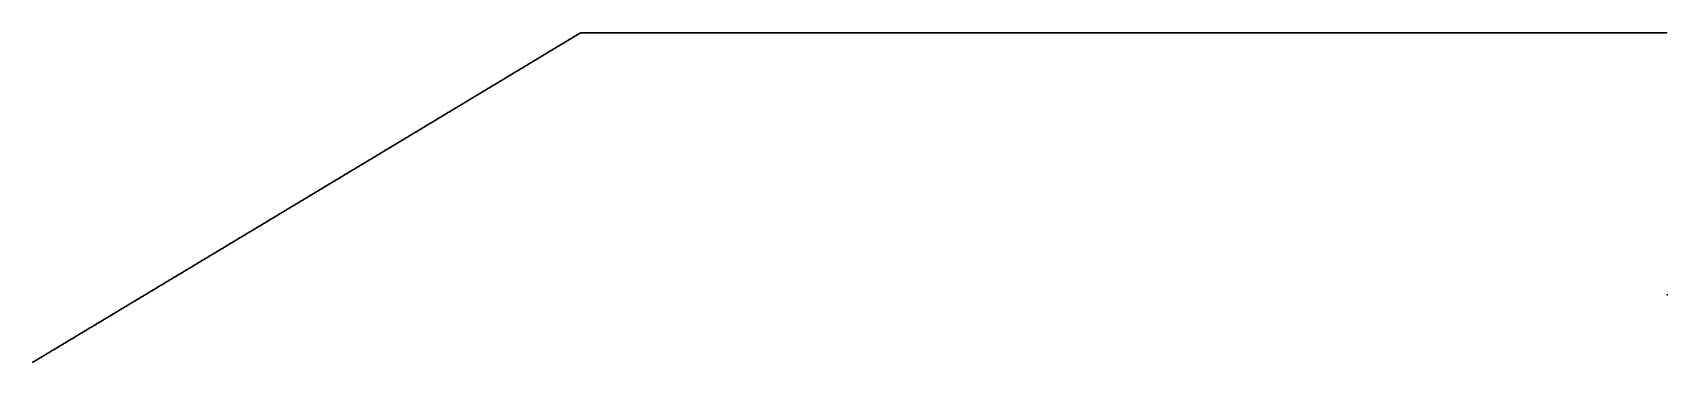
# Model space of a CAD drawing. Header units: metres. Extents: x 0 to 360, y -7 to 11.
# Drawn here: x 337.5 to 359.99, y 6.29 to 10.83 of the extents above; entities that cross this region are included whole.
import ezdxf

# ---------------------------------------------------------------- set-up
doc = ezdxf.new("R2010")
doc.units = ezdxf.units.M

msp = doc.modelspace()

# ---------------------------------------------------------------- linework, layer by layer
for p in [(344.993, 10.799), (345.003, 10.805), (345.013, 10.811), (345.023, 10.817), (345.033, 10.823), (345.043, 10.827), (345.053, 10.829), (345.063, 10.829), (345.073, 10.829), (345.083, 10.829), (345.093, 10.829), (345.103, 10.829), (345.113, 10.829), (345.123, 10.829), (345.133, 10.829), (345.143, 10.829), (345.153, 10.829), (345.163, 10.829), (345.173, 10.829), (345.183, 10.829), (345.193, 10.829), (345.203, 10.829), (345.213, 10.829), (345.223, 10.829), (345.233, 10.829), (345.243, 10.829), (345.253, 10.829), (345.263, 10.829), (345.273, 10.829), (345.283, 10.829), (345.293, 10.829), (345.303, 10.829), (345.313, 10.829), (345.323, 10.829), (345.333, 10.829), (345.342, 10.829), (345.352, 10.829), (345.362, 10.829), (345.372, 10.829), (345.382, 10.829), (345.392, 10.829), (345.402, 10.829), (345.412, 10.829), (345.422, 10.829), (345.432, 10.829), (345.442, 10.829), (345.452, 10.829), (345.462, 10.829), (345.472, 10.829), (345.482, 10.829), (345.492, 10.829), (345.502, 10.829), (345.512, 10.829), (345.522, 10.829), (345.532, 10.829), (345.542, 10.829), (345.552, 10.829), (345.562, 10.829), (345.572, 10.829), (345.582, 10.829), (345.592, 10.829), (345.602, 10.829), (345.612, 10.829), (345.622, 10.829), (345.632, 10.829), (345.642, 10.829), (345.652, 10.829), (345.662, 10.829), (345.672, 10.829), (345.682, 10.829), (345.692, 10.829), (345.702, 10.829), (345.712, 10.829), (345.722, 10.829), (345.732, 10.829), (345.742, 10.829), (345.752, 10.829), (345.762, 10.829), (345.772, 10.829), (345.782, 10.829), (345.791, 10.829), (345.801, 10.829), (345.811, 10.829), (345.821, 10.829), (345.831, 10.829), (345.841, 10.829), (345.851, 10.829), (345.861, 10.829), (345.871, 10.829), (345.881, 10.829), (345.891, 10.829), (345.901, 10.829), (345.911, 10.829), (345.921, 10.829), (345.931, 10.829), (345.941, 10.829), (345.951, 10.829), (345.961, 10.829), (345.971, 10.829), (345.981, 10.829), (345.991, 10.829), (346.001, 10.829), (346.011, 10.829), (346.021, 10.829), (346.031, 10.829), (346.041, 10.829), (346.051, 10.829), (346.061, 10.829), (346.071, 10.829), (346.081, 10.829), (346.091, 10.829), (346.101, 10.829), (346.111, 10.829), (346.121, 10.829), (346.131, 10.829), (346.141, 10.829), (346.151, 10.829), (346.161, 10.829), (346.171, 10.829), (346.181, 10.829), (346.191, 10.829), (346.201, 10.829), (346.211, 10.829), (346.221, 10.829), (346.231, 10.829), (346.24, 10.829), (346.25, 10.829), (346.26, 10.829), (346.27, 10.829), (346.28, 10.829), (346.29, 10.829), (346.3, 10.829), (346.31, 10.829), (346.32, 10.829), (346.33, 10.829), (346.34, 10.829), (346.35, 10.829), (346.36, 10.829), (346.37, 10.829), (346.38, 10.829), (346.39, 10.829), (346.4, 10.829), (346.41, 10.829), (346.42, 10.829), (346.43, 10.829), (346.44, 10.829), (346.45, 10.829), (346.46, 10.829), (346.47, 10.829), (346.48, 10.829), (346.49, 10.829), (346.5, 10.829), (346.51, 10.829), (346.52, 10.829), (346.53, 10.829), (346.54, 10.829), (346.55, 10.829), (346.56, 10.829), (346.57, 10.829), (346.58, 10.829), (346.59, 10.829), (346.6, 10.829), (346.61, 10.829), (346.62, 10.829), (346.63, 10.829), (346.64, 10.829), (346.65, 10.829), (346.66, 10.829), (346.67, 10.829), (346.68, 10.829), (346.689, 10.829), (346.699, 10.829), (346.709, 10.829), (346.719, 10.829), (346.729, 10.829), (346.739, 10.829), (346.749, 10.829), (346.759, 10.829), (346.769, 10.829), (346.779, 10.829), (346.789, 10.829), (346.799, 10.829), (346.809, 10.829), (346.819, 10.829), (346.829, 10.829), (346.839, 10.829), (346.849, 10.829), (346.859, 10.829), (346.869, 10.829), (346.879, 10.829), (346.889, 10.829), (346.899, 10.829), (346.909, 10.829), (346.919, 10.829), (346.929, 10.829), (346.939, 10.829), (346.949, 10.829), (346.959, 10.829), (346.969, 10.829), (346.979, 10.829), (346.989, 10.829), (346.999, 10.829), (347.009, 10.829), (347.019, 10.829), (347.029, 10.829), (347.039, 10.829), (347.049, 10.829), (347.059, 10.829), (347.069, 10.829), (347.079, 10.829), (347.089, 10.829), (347.099, 10.829), (347.109, 10.829), (347.119, 10.829), (347.129, 10.829), (347.139, 10.829), (347.148, 10.829), (347.158, 10.829), (347.168, 10.829), (347.178, 10.829), (347.188, 10.829), (347.198, 10.829), (347.208, 10.829), (347.218, 10.829), (347.228, 10.829), (347.238, 10.829), (347.248, 10.829), (347.258, 10.829), (347.268, 10.829), (347.278, 10.829), (347.288, 10.829), (347.298, 10.829), (347.308, 10.829), (347.318, 10.829), (347.328, 10.829), (347.338, 10.829), (347.348, 10.829), (347.358, 10.829), (347.368, 10.829), (347.378, 10.829), (347.388, 10.829), (347.398, 10.829), (347.408, 10.829), (347.418, 10.829), (347.428, 10.829), (347.438, 10.829), (347.448, 10.829), (347.458, 10.829), (347.468, 10.829), (347.478, 10.829), (347.488, 10.829), (347.498, 10.829), (347.508, 10.829), (347.518, 10.829), (347.528, 10.829), (347.538, 10.829), (347.548, 10.829), (347.558, 10.829), (347.568, 10.829), (347.578, 10.829), (347.588, 10.829), (347.597, 10.829), (347.607, 10.829), (347.617, 10.829), (347.627, 10.829), (347.637, 10.829), (347.647, 10.829), (347.657, 10.829), (347.667, 10.829), (347.677, 10.829), (347.687, 10.829), (347.697, 10.829), (347.707, 10.829), (347.717, 10.829), (347.727, 10.829), (347.737, 10.829), (347.747, 10.829), (347.757, 10.829), (347.767, 10.829), (347.777, 10.829), (347.787, 10.829), (347.797, 10.829), (347.807, 10.829), (347.817, 10.829), (347.827, 10.829), (347.837, 10.829), (347.847, 10.829), (347.857, 10.829), (347.867, 10.829), (347.877, 10.829), (347.887, 10.829), (347.897, 10.829), (347.907, 10.829), (347.917, 10.829), (347.927, 10.829), (347.937, 10.829), (347.947, 10.829), (347.957, 10.829), (347.967, 10.829), (347.977, 10.829), (347.987, 10.829), (347.997, 10.829), (348.007, 10.829), (348.017, 10.829), (348.027, 10.829), (348.037, 10.829), (348.046, 10.829), (348.056, 10.829), (348.066, 10.829), (348.076, 10.829), (348.086, 10.829), (348.096, 10.829), (348.106, 10.829), (348.116, 10.829), (348.126, 10.829), (348.136, 10.829), (348.146, 10.829), (348.156, 10.829), (348.166, 10.829), (348.176, 10.829), (348.186, 10.829), (348.196, 10.829), (348.206, 10.829), (348.216, 10.829), (348.226, 10.829), (348.236, 10.829), (348.246, 10.829), (348.256, 10.829), (348.266, 10.829), (348.276, 10.829), (348.286, 10.829), (348.296, 10.829), (348.306, 10.829), (348.316, 10.829), (348.326, 10.829), (348.336, 10.829), (348.346, 10.829), (348.356, 10.829), (348.366, 10.829), (348.376, 10.829), (348.386, 10.829), (348.396, 10.829), (348.406, 10.829), (348.416, 10.829), (348.426, 10.829), (348.436, 10.829), (348.446, 10.829), (348.456, 10.829), (348.466, 10.829), (348.476, 10.829), (348.486, 10.829), (348.495, 10.829), (348.505, 10.829), (348.515, 10.829), (348.525, 10.829), (348.535, 10.829), (348.545, 10.829), (348.555, 10.829), (348.565, 10.829), (348.575, 10.829), (348.585, 10.829), (348.595, 10.829), (348.605, 10.829), (348.615, 10.829), (348.625, 10.829), (348.635, 10.829), (348.645, 10.829), (348.655, 10.829), (348.665, 10.829), (348.675, 10.829), (348.685, 10.829), (348.695, 10.829), (348.705, 10.829), (348.715, 10.829), (348.725, 10.829), (348.735, 10.829), (348.745, 10.829), (348.755, 10.829), (348.765, 10.829), (348.775, 10.829), (348.785, 10.829), (348.795, 10.829), (348.805, 10.829), (348.815, 10.829), (348.825, 10.829), (348.835, 10.829), (348.845, 10.829), (348.855, 10.829), (348.865, 10.829), (348.875, 10.829), (348.885, 10.829), (348.895, 10.829), (348.905, 10.829), (348.915, 10.829), (348.925, 10.829), (348.935, 10.829), (348.944, 10.829), (348.954, 10.829), (348.964, 10.829), (348.974, 10.829), (348.984, 10.829), (348.994, 10.829), (349.004, 10.829), (349.014, 10.829), (349.024, 10.829), (349.034, 10.829), (349.044, 10.829), (349.054, 10.829), (349.064, 10.829), (349.074, 10.829), (349.084, 10.829), (349.094, 10.829), (349.104, 10.829), (349.114, 10.829), (349.124, 10.829), (349.134, 10.829), (349.144, 10.829), (349.154, 10.829), (349.164, 10.829), (349.174, 10.829), (349.184, 10.829), (349.194, 10.829), (349.204, 10.829), (349.214, 10.829), (349.224, 10.829), (349.234, 10.829), (349.244, 10.829), (349.254, 10.829), (349.264, 10.829), (349.274, 10.829), (349.284, 10.829), (349.294, 10.829), (349.304, 10.829), (349.314, 10.829), (349.324, 10.829), (349.334, 10.829), (349.344, 10.829), (349.354, 10.829), (349.364, 10.829), (349.374, 10.829), (349.384, 10.829), (349.394, 10.829), (349.403, 10.829), (349.413, 10.829), (349.423, 10.829), (349.433, 10.829), (349.443, 10.829), (349.453, 10.829), (349.463, 10.829), (349.473, 10.829), (349.483, 10.829), (349.493, 10.829), (349.503, 10.829), (349.513, 10.829), (349.523, 10.829), (349.533, 10.829), (349.543, 10.829), (349.553, 10.829), (349.563, 10.829), (349.573, 10.829), (349.583, 10.829), (349.593, 10.829), (349.603, 10.829), (349.613, 10.829), (349.623, 10.829), (349.633, 10.829), (349.643, 10.829), (349.653, 10.829), (349.663, 10.829), (349.673, 10.829), (349.683, 10.829), (349.693, 10.829), (349.703, 10.829), (349.713, 10.829), (349.723, 10.829), (349.733, 10.829), (349.743, 10.829), (349.753, 10.829), (349.763, 10.829), (349.773, 10.829), (349.783, 10.829), (349.793, 10.829), (349.803, 10.829), (349.813, 10.829), (349.823, 10.829), (349.833, 10.829), (349.843, 10.829), (349.852, 10.829), (349.862, 10.829), (349.872, 10.829), (349.882, 10.829), (349.892, 10.829), (349.902, 10.829), (349.912, 10.829), (349.922, 10.829), (349.932, 10.829), (349.942, 10.829), (349.952, 10.829), (349.962, 10.829), (349.972, 10.829), (349.982, 10.829), (349.992, 10.829), (350.002, 10.829), (350.012, 10.829), (350.022, 10.829), (350.032, 10.829), (350.042, 10.829), (350.052, 10.829), (350.062, 10.829), (350.072, 10.829), (350.082, 10.829), (350.092, 10.829), (350.102, 10.829), (350.112, 10.829), (350.122, 10.829), (350.132, 10.829), (350.142, 10.829), (350.152, 10.829), (350.162, 10.829), (350.172, 10.829), (350.182, 10.829), (350.192, 10.829), (350.202, 10.829), (350.212, 10.829), (350.222, 10.829), (350.232, 10.829), (350.242, 10.829), (350.252, 10.829), (350.262, 10.829), (350.272, 10.829), (350.282, 10.829), (350.292, 10.829), (350.301, 10.829), (350.311, 10.829), (350.321, 10.829), (350.331, 10.829), (350.341, 10.829), (350.351, 10.829), (350.361, 10.829), (350.371, 10.829), (350.381, 10.829), (350.391, 10.829), (350.401, 10.829), (350.411, 10.829), (350.421, 10.829), (350.431, 10.829), (350.441, 10.829), (350.451, 10.829), (350.461, 10.829), (350.471, 10.829), (350.481, 10.829), (350.491, 10.829), (350.501, 10.829), (350.511, 10.829), (350.521, 10.829), (350.531, 10.829), (350.541, 10.829), (350.551, 10.829), (350.561, 10.829), (350.571, 10.829), (350.581, 10.829), (350.591, 10.829), (350.601, 10.829), (350.611, 10.829), (350.621, 10.829), (350.631, 10.829), (350.641, 10.829), (350.651, 10.829), (350.661, 10.829), (350.671, 10.829), (350.681, 10.829), (350.691, 10.829), (350.701, 10.829), (350.711, 10.829), (350.721, 10.829), (350.731, 10.829), (350.741, 10.829), (350.75, 10.829), (350.76, 10.829), (350.77, 10.829), (350.78, 10.829), (350.79, 10.829), (350.8, 10.829), (350.81, 10.829), (350.82, 10.829), (350.83, 10.829), (350.84, 10.829), (350.85, 10.829), (350.86, 10.829), (350.87, 10.829), (350.88, 10.829), (350.89, 10.829), (350.9, 10.829), (350.91, 10.829), (350.92, 10.829), (350.93, 10.829), (350.94, 10.829), (350.95, 10.829), (350.96, 10.829), (350.97, 10.829), (350.98, 10.829), (350.99, 10.829), (351, 10.829), (351.01, 10.829), (351.02, 10.829), (351.03, 10.829), (351.04, 10.829), (351.05, 10.829), (351.06, 10.829), (351.07, 10.829), (351.08, 10.829), (351.09, 10.829), (351.1, 10.829), (351.11, 10.829), (351.12, 10.829), (351.13, 10.829), (351.14, 10.829), (351.15, 10.829), (351.16, 10.829), (351.17, 10.829), (351.18, 10.829), (351.19, 10.829), (351.2, 10.829), (351.209, 10.829), (351.219, 10.829), (351.229, 10.829), (351.239, 10.829), (351.249, 10.829), (351.259, 10.829), (351.269, 10.829), (351.279, 10.829), (351.289, 10.829), (351.299, 10.829), (351.309, 10.829), (351.319, 10.829), (351.329, 10.829), (351.339, 10.829), (351.349, 10.829), (351.359, 10.829), (351.369, 10.829), (351.379, 10.829), (351.389, 10.829), (351.399, 10.829), (351.409, 10.829), (351.419, 10.829), (351.429, 10.829), (351.439, 10.829), (351.449, 10.829), (351.459, 10.829), (351.469, 10.829), (351.479, 10.829), (351.489, 10.829), (351.499, 10.829), (351.509, 10.829), (351.519, 10.829), (351.529, 10.829), (351.539, 10.829), (351.549, 10.829), (351.559, 10.829), (351.569, 10.829), (351.579, 10.829), (351.589, 10.829), (351.599, 10.829), (351.609, 10.829), (351.619, 10.829), (351.629, 10.829), (351.639, 10.829), (351.649, 10.829), (351.658, 10.829), (351.668, 10.829), (351.678, 10.829), (351.688, 10.829), (351.698, 10.829), (351.708, 10.829), (351.718, 10.829), (351.728, 10.829), (351.738, 10.829), (351.748, 10.829), (351.758, 10.829), (351.768, 10.829), (351.778, 10.829), (351.788, 10.829), (351.798, 10.829), (351.808, 10.829), (351.818, 10.829), (351.828, 10.829), (351.838, 10.829), (351.848, 10.829), (351.858, 10.829), (351.868, 10.829), (351.878, 10.829), (351.888, 10.829), (351.898, 10.829), (351.908, 10.829), (351.918, 10.829), (351.928, 10.829), (351.938, 10.829), (351.948, 10.829), (351.958, 10.829), (351.968, 10.829), (351.978, 10.829), (351.988, 10.829), (351.998, 10.829), (352.008, 10.829), (352.018, 10.829), (352.028, 10.829), (352.038, 10.829), (352.048, 10.829), (352.058, 10.829), (352.068, 10.829), (352.078, 10.829), (352.088, 10.829), (352.098, 10.829), (352.107, 10.829), (352.117, 10.829), (352.127, 10.829), (352.137, 10.829), (352.147, 10.829), (352.157, 10.829), (352.167, 10.829), (352.177, 10.829), (352.187, 10.829), (352.197, 10.829), (352.207, 10.829), (352.217, 10.829), (352.227, 10.829), (352.237, 10.829), (352.247, 10.829), (352.257, 10.829), (352.267, 10.829), (352.277, 10.829), (352.287, 10.829), (352.297, 10.829), (352.307, 10.829), (352.317, 10.829), (352.327, 10.829), (352.337, 10.829), (352.347, 10.829), (352.357, 10.829), (352.367, 10.829), (352.377, 10.829), (352.387, 10.829), (352.397, 10.829), (352.407, 10.829), (352.417, 10.829), (352.427, 10.829), (352.437, 10.829), (352.447, 10.829), (352.457, 10.829), (352.467, 10.829), (352.477, 10.829), (352.487, 10.829), (352.497, 10.829), (352.507, 10.829), (352.517, 10.829), (352.527, 10.829), (352.537, 10.829), (352.547, 10.829), (352.556, 10.829), (352.566, 10.829), (352.576, 10.829), (352.586, 10.829), (352.596, 10.829), (352.606, 10.829), (352.616, 10.829), (352.626, 10.829), (352.636, 10.829), (352.646, 10.829), (352.656, 10.829), (352.666, 10.829), (352.676, 10.829), (352.686, 10.829), (352.696, 10.829), (352.706, 10.829), (352.716, 10.829), (352.726, 10.829), (352.736, 10.829), (352.746, 10.829), (352.756, 10.829), (352.766, 10.829), (352.776, 10.829), (352.786, 10.829), (352.796, 10.829), (352.806, 10.829), (352.816, 10.829), (352.826, 10.829), (352.836, 10.829), (352.846, 10.829), (352.856, 10.829), (352.866, 10.829), (352.876, 10.829), (352.886, 10.829), (352.896, 10.829), (352.906, 10.829), (352.916, 10.829), (352.926, 10.829), (352.936, 10.829), (352.946, 10.829), (352.956, 10.829), (352.966, 10.829), (352.976, 10.829), (352.986, 10.829), (352.996, 10.829), (353.005, 10.829), (353.015, 10.829), (353.025, 10.829), (353.035, 10.829), (353.045, 10.829), (353.055, 10.829), (353.065, 10.829), (353.075, 10.829), (353.085, 10.829), (353.095, 10.829), (353.105, 10.829), (353.115, 10.829), (353.125, 10.829), (353.135, 10.829), (353.145, 10.829), (353.155, 10.829), (353.165, 10.829), (353.175, 10.829), (353.185, 10.829), (353.195, 10.829), (353.205, 10.829), (353.215, 10.829), (353.225, 10.829), (353.235, 10.829), (353.245, 10.829), (353.255, 10.829), (353.265, 10.829), (353.275, 10.829), (353.285, 10.829), (353.295, 10.829), (353.305, 10.829), (353.315, 10.829), (353.325, 10.829), (353.335, 10.829), (353.345, 10.829), (353.355, 10.829), (353.365, 10.829), (353.375, 10.829), (353.385, 10.829), (353.395, 10.829), (353.405, 10.829), (353.415, 10.829), (353.425, 10.829), (353.435, 10.829), (353.445, 10.829), (353.455, 10.829), (353.464, 10.829), (353.474, 10.829), (353.484, 10.829), (353.494, 10.829), (353.504, 10.829), (353.514, 10.829), (353.524, 10.829), (353.534, 10.829), (353.544, 10.829), (353.554, 10.829), (353.564, 10.829), (353.574, 10.829), (353.584, 10.829), (353.594, 10.829), (353.604, 10.829), (353.614, 10.829), (353.624, 10.829), (353.634, 10.829), (353.644, 10.829), (353.654, 10.829), (353.664, 10.829), (353.674, 10.829), (353.684, 10.829), (353.694, 10.829), (353.704, 10.829), (353.714, 10.829), (353.724, 10.829), (353.734, 10.829), (353.744, 10.829), (353.754, 10.829), (353.764, 10.829), (353.774, 10.829), (353.784, 10.829), (353.794, 10.829), (353.804, 10.829), (353.814, 10.829), (353.824, 10.829), (353.834, 10.829), (353.844, 10.829), (353.854, 10.829), (353.864, 10.829), (353.874, 10.829), (353.884, 10.829), (353.894, 10.829), (353.904, 10.829), (353.913, 10.829), (353.923, 10.829), (353.933, 10.829), (353.943, 10.829), (353.953, 10.829), (353.963, 10.829), (353.973, 10.829), (353.983, 10.829), (353.993, 10.829), (354.003, 10.829), (354.013, 10.829), (354.023, 10.829), (354.033, 10.829), (354.043, 10.829), (354.053, 10.829), (354.063, 10.829), (354.073, 10.829), (354.083, 10.829), (354.093, 10.829), (354.103, 10.829), (354.113, 10.829), (354.123, 10.829), (354.133, 10.829), (354.143, 10.829), (354.153, 10.829), (354.163, 10.829), (354.173, 10.829), (354.183, 10.829), (354.193, 10.829), (354.203, 10.829), (354.213, 10.829), (354.223, 10.829), (354.233, 10.829), (354.243, 10.829), (354.253, 10.829), (354.263, 10.829), (354.273, 10.829), (354.283, 10.829), (354.293, 10.829), (354.303, 10.829), (354.313, 10.829), (354.323, 10.829), (354.333, 10.829), (354.343, 10.829), (354.353, 10.829), (354.362, 10.829), (354.372, 10.829), (354.382, 10.829), (354.392, 10.829), (354.402, 10.829), (354.412, 10.829), (354.422, 10.829), (354.432, 10.829), (354.442, 10.829), (354.452, 10.829), (354.462, 10.829), (354.472, 10.829), (354.482, 10.829), (354.492, 10.829), (354.502, 10.829), (354.512, 10.829), (354.522, 10.829), (354.532, 10.829), (354.542, 10.829), (354.552, 10.829), (354.562, 10.829), (354.572, 10.829), (354.582, 10.829), (354.592, 10.829), (354.602, 10.829), (354.612, 10.829), (354.622, 10.829), (354.632, 10.829), (354.642, 10.829), (354.652, 10.829), (354.662, 10.829), (354.672, 10.829), (354.682, 10.829), (354.692, 10.829), (354.702, 10.829), (354.712, 10.829), (354.722, 10.829), (354.732, 10.829), (354.742, 10.829), (354.752, 10.829), (354.762, 10.829), (354.772, 10.829), (354.782, 10.829), (354.792, 10.829), (354.802, 10.829), (354.811, 10.829), (354.821, 10.829), (354.831, 10.829), (354.841, 10.829), (354.851, 10.829), (354.861, 10.829), (354.871, 10.829), (354.881, 10.829), (354.891, 10.829), (354.901, 10.829), (354.911, 10.829), (354.921, 10.829), (354.931, 10.829), (354.941, 10.829), (354.951, 10.829), (354.961, 10.829), (354.971, 10.829), (354.981, 10.829), (354.991, 10.829), (355.001, 10.829), (355.011, 10.829), (355.021, 10.829), (355.031, 10.829), (355.041, 10.829), (355.051, 10.829), (355.061, 10.829), (355.071, 10.829), (355.081, 10.829), (355.091, 10.829), (355.101, 10.829), (355.111, 10.829), (355.121, 10.829), (355.131, 10.829), (355.141, 10.829), (355.151, 10.829), (355.161, 10.829), (355.171, 10.829), (355.181, 10.829), (355.191, 10.829), (355.201, 10.829), (355.211, 10.829), (355.221, 10.829), (355.231, 10.829), (355.241, 10.829), (355.251, 10.829), (355.261, 10.829), (355.27, 10.829), (355.28, 10.829), (355.29, 10.829), (355.3, 10.829), (355.31, 10.829), (355.32, 10.829), (355.33, 10.829), (355.34, 10.829), (355.35, 10.829), (355.36, 10.829), (355.37, 10.829), (355.38, 10.829), (355.39, 10.829), (355.4, 10.829), (355.41, 10.829), (355.42, 10.829), (355.43, 10.829), (355.44, 10.829), (355.45, 10.829), (355.46, 10.829), (355.47, 10.829), (355.48, 10.829), (355.49, 10.829), (355.5, 10.829), (355.51, 10.829), (355.52, 10.829), (355.53, 10.829), (355.54, 10.829), (355.55, 10.829), (355.56, 10.829), (355.57, 10.829), (355.58, 10.829), (355.59, 10.829), (355.6, 10.829), (355.61, 10.829), (355.62, 10.829), (355.63, 10.829), (355.64, 10.829), (355.65, 10.829), (355.66, 10.829), (355.67, 10.829), (355.68, 10.829), (355.69, 10.829), (355.7, 10.829), (355.71, 10.829), (355.719, 10.829), (355.729, 10.829), (355.739, 10.829), (355.749, 10.829), (355.759, 10.829), (355.769, 10.829), (355.779, 10.829), (355.789, 10.829), (355.799, 10.829), (355.809, 10.829), (355.819, 10.829), (355.829, 10.829), (355.839, 10.829), (355.849, 10.829), (355.859, 10.829), (355.869, 10.829), (355.879, 10.829), (355.889, 10.829), (355.899, 10.829), (355.909, 10.829), (355.919, 10.829), (355.929, 10.829), (355.939, 10.829), (355.949, 10.829), (355.959, 10.829), (355.969, 10.829), (355.979, 10.829), (355.989, 10.829), (355.999, 10.829), (356.009, 10.829), (356.019, 10.829), (356.029, 10.829), (356.039, 10.829), (356.049, 10.829), (356.059, 10.829), (356.069, 10.829), (356.079, 10.829), (356.089, 10.829), (356.099, 10.829), (356.109, 10.829), (356.119, 10.829), (356.129, 10.829), (356.139, 10.829), (356.149, 10.829), (356.159, 10.829), (356.168, 10.829), (356.178, 10.829), (356.188, 10.829), (356.198, 10.829), (356.208, 10.829), (356.218, 10.829), (356.228, 10.829), (356.238, 10.829), (356.248, 10.829), (356.258, 10.829), (356.268, 10.829), (356.278, 10.829), (356.288, 10.829), (356.298, 10.829), (356.308, 10.829), (356.318, 10.829), (356.328, 10.829), (356.338, 10.829), (356.348, 10.829), (356.358, 10.829), (356.368, 10.829), (356.378, 10.829), (356.388, 10.829), (356.398, 10.829), (356.408, 10.829), (356.418, 10.829), (356.428, 10.829), (356.438, 10.829), (356.448, 10.829), (356.458, 10.829), (356.468, 10.829), (356.478, 10.829), (356.488, 10.829), (356.498, 10.829), (356.508, 10.829), (356.518, 10.829), (356.528, 10.829), (356.538, 10.829), (356.548, 10.829), (356.558, 10.829), (356.568, 10.829), (356.578, 10.829), (356.588, 10.829), (356.598, 10.829), (356.608, 10.829), (356.617, 10.829), (356.627, 10.829), (356.637, 10.829), (356.647, 10.829), (356.657, 10.829), (356.667, 10.829), (356.677, 10.829), (356.687, 10.829), (356.697, 10.829), (356.707, 10.829), (356.717, 10.829), (356.727, 10.829), (356.737, 10.829), (356.747, 10.829), (356.757, 10.829), (356.767, 10.829), (356.777, 10.829), (356.787, 10.829), (356.797, 10.829), (356.807, 10.829), (356.817, 10.829), (356.827, 10.829), (356.837, 10.829), (356.847, 10.829), (356.857, 10.829), (356.867, 10.829), (356.877, 10.829), (356.887, 10.829), (356.897, 10.829), (356.907, 10.829), (356.917, 10.829), (356.927, 10.829), (356.937, 10.829), (356.947, 10.829), (356.957, 10.829), (356.967, 10.829), (356.977, 10.829), (356.987, 10.829), (356.997, 10.829), (357.007, 10.829), (357.017, 10.829), (357.027, 10.829), (357.037, 10.829), (357.047, 10.829), (357.057, 10.829), (357.067, 10.829), (357.076, 10.829), (357.086, 10.829), (357.096, 10.829), (357.106, 10.829), (357.116, 10.829), (357.126, 10.829), (357.136, 10.829), (357.146, 10.829), (357.156, 10.829), (357.166, 10.829), (357.176, 10.829), (357.186, 10.829), (357.196, 10.829), (357.206, 10.829), (357.216, 10.829), (357.226, 10.829), (357.236, 10.829), (357.246, 10.829), (357.256, 10.829), (357.266, 10.829), (357.276, 10.829), (357.286, 10.829), (357.296, 10.829), (357.306, 10.829), (357.316, 10.829), (357.326, 10.829), (357.336, 10.829), (357.346, 10.829), (357.356, 10.829), (357.366, 10.829), (357.376, 10.829), (357.386, 10.829), (357.396, 10.829), (357.406, 10.829), (357.416, 10.829), (357.426, 10.829), (357.436, 10.829), (357.446, 10.829), (357.456, 10.829), (357.466, 10.829), (357.476, 10.829), (357.486, 10.829), (357.496, 10.829), (357.506, 10.829), (357.516, 10.829), (357.525, 10.829), (357.535, 10.829), (357.545, 10.829), (357.555, 10.829), (357.565, 10.829), (357.575, 10.829), (357.585, 10.829), (357.595, 10.829), (357.605, 10.829), (357.615, 10.829), (357.625, 10.829), (357.635, 10.829), (357.645, 10.829), (357.655, 10.829), (357.665, 10.829), (357.675, 10.829), (357.685, 10.829), (357.695, 10.829), (357.705, 10.829), (357.715, 10.829), (357.725, 10.829), (357.735, 10.829), (357.745, 10.829), (357.755, 10.829), (357.765, 10.829), (357.775, 10.829), (357.785, 10.829), (357.795, 10.829), (357.805, 10.829), (357.815, 10.829), (357.825, 10.829), (357.835, 10.829), (357.845, 10.829), (357.855, 10.829), (357.865, 10.829), (357.875, 10.829), (357.885, 10.829), (357.895, 10.829), (357.905, 10.829), (357.915, 10.829), (357.925, 10.829), (357.935, 10.829), (357.945, 10.829), (357.955, 10.829), (357.965, 10.829), (357.974, 10.829), (357.984, 10.829), (357.994, 10.829), (358.004, 10.829), (358.014, 10.829), (358.024, 10.829), (358.034, 10.829), (358.044, 10.829), (358.054, 10.829), (358.064, 10.829), (358.074, 10.829), (358.084, 10.829), (358.094, 10.829), (358.104, 10.829), (358.114, 10.829), (358.124, 10.829), (358.134, 10.829), (358.144, 10.829), (358.154, 10.829), (358.164, 10.829), (358.174, 10.829), (358.184, 10.829), (358.194, 10.829), (358.204, 10.829), (358.214, 10.829), (358.224, 10.829), (358.234, 10.829), (358.244, 10.829), (358.254, 10.829), (358.264, 10.829), (358.274, 10.829), (358.284, 10.829), (358.294, 10.829), (358.304, 10.829), (358.314, 10.829), (358.324, 10.829), (358.334, 10.829), (358.344, 10.829), (358.354, 10.829), (358.364, 10.829), (358.374, 10.829), (358.384, 10.829), (358.394, 10.829), (358.404, 10.829), (358.414, 10.829), (358.423, 10.829), (358.433, 10.829), (358.443, 10.829), (358.453, 10.829), (358.463, 10.829), (358.473, 10.829), (358.483, 10.829), (358.493, 10.829), (358.503, 10.829), (358.513, 10.829), (358.523, 10.829), (358.533, 10.829), (358.543, 10.829), (358.553, 10.829), (358.563, 10.829), (358.573, 10.829), (358.583, 10.829), (358.593, 10.829), (358.603, 10.829), (358.613, 10.829), (358.623, 10.829), (358.633, 10.829), (358.643, 10.829), (358.653, 10.829), (358.663, 10.829), (358.673, 10.829), (358.683, 10.829), (358.693, 10.829), (358.703, 10.829), (358.713, 10.829), (358.723, 10.829), (358.733, 10.829), (358.743, 10.829), (358.753, 10.829), (358.763, 10.829), (358.773, 10.829), (358.783, 10.829), (358.793, 10.829), (358.803, 10.829), (358.813, 10.829), (358.823, 10.829), (358.833, 10.829), (358.843, 10.829), (358.853, 10.829), (358.863, 10.829), (358.872, 10.829), (358.882, 10.829), (358.892, 10.829), (358.902, 10.829), (358.912, 10.829), (358.922, 10.829), (358.932, 10.829), (358.942, 10.829), (358.952, 10.829), (358.962, 10.829), (358.972, 10.829), (358.982, 10.829), (358.992, 10.829), (359.002, 10.829), (359.012, 10.829), (359.022, 10.829), (359.032, 10.829), (359.042, 10.829), (359.052, 10.829), (359.062, 10.829), (359.072, 10.829), (359.082, 10.829), (359.092, 10.829), (359.102, 10.829), (359.112, 10.829), (359.122, 10.829), (359.132, 10.829), (359.142, 10.829), (359.152, 10.829), (359.162, 10.829), (359.172, 10.829), (359.182, 10.829), (359.192, 10.829), (359.202, 10.829), (359.212, 10.829), (359.222, 10.829), (359.232, 10.829), (359.242, 10.829), (359.252, 10.829), (359.262, 10.829), (359.272, 10.829), (359.282, 10.829), (359.292, 10.829), (359.302, 10.829), (359.312, 10.829), (359.322, 10.829), (359.331, 10.829), (359.341, 10.829), (359.351, 10.829), (359.361, 10.829), (359.371, 10.829), (359.381, 10.829), (359.391, 10.829), (359.401, 10.829), (359.411, 10.829), (359.421, 10.829), (359.431, 10.829), (359.441, 10.829), (359.451, 10.829), (359.461, 10.829), (359.471, 10.829), (359.481, 10.829), (359.491, 10.829), (359.501, 10.829), (359.511, 10.829), (359.521, 10.829), (359.531, 10.829), (359.541, 10.829), (359.551, 10.829), (359.561, 10.829), (359.571, 10.829), (359.581, 10.829), (359.591, 10.829), (359.601, 10.829), (359.611, 10.829), (359.621, 10.829), (359.631, 10.829), (359.641, 10.829), (359.651, 10.829), (359.661, 10.829), (359.671, 10.829), (359.681, 10.829), (359.691, 10.829), (359.701, 10.829), (359.711, 10.829), (359.721, 10.829), (359.731, 10.829), (359.741, 10.829), (359.751, 10.829), (359.761, 10.829), (359.771, 10.829), (359.78, 10.829), (359.79, 10.829), (359.8, 10.829), (359.81, 10.829), (359.82, 10.829), (359.83, 10.829), (359.84, 10.829), (359.85, 10.829), (359.86, 10.829), (359.87, 10.829), (359.88, 10.829), (359.89, 10.829), (359.9, 10.829), (359.91, 10.829), (359.92, 10.829), (359.93, 10.829), (359.94, 10.829), (359.95, 10.829), (359.96, 10.829), (359.97, 10.829), (359.98, 10.829), (344.614, 10.571), (344.624, 10.577), (344.634, 10.583), (344.644, 10.589), (344.654, 10.595), (344.664, 10.601), (344.674, 10.607), (344.684, 10.613), (344.694, 10.619), (344.704, 10.625), (344.714, 10.631), (344.724, 10.637), (344.734, 10.643), (344.744, 10.649), (344.754, 10.655), (344.764, 10.661), (344.774, 10.667), (344.784, 10.673), (344.794, 10.679), (344.804, 10.685), (344.814, 10.691), (344.824, 10.697), (344.834, 10.703), (344.844, 10.709), (344.854, 10.715), (344.863, 10.721), (344.873, 10.727), (344.883, 10.733), (344.893, 10.739), (344.903, 10.745), (344.913, 10.751), (344.923, 10.757), (344.933, 10.763), (344.943, 10.769), (344.953, 10.775), (344.963, 10.781), (344.973, 10.787), (344.983, 10.793), (344.245, 10.348), (344.255, 10.354), (344.265, 10.36), (344.275, 10.366), (344.285, 10.372), (344.295, 10.378), (344.305, 10.384), (344.315, 10.39), (344.324, 10.396), (344.334, 10.402), (344.344, 10.408), (344.354, 10.414), (344.364, 10.42), (344.374, 10.426), (344.384, 10.432), (344.394, 10.438), (344.404, 10.444), (344.414, 10.45), (344.424, 10.456), (344.434, 10.462), (344.444, 10.468), (344.454, 10.474), (344.464, 10.48), (344.474, 10.486), (344.484, 10.492), (344.494, 10.498), (344.504, 10.504), (344.514, 10.51), (344.524, 10.516), (344.534, 10.522), (344.544, 10.528), (344.554, 10.534), (344.564, 10.541), (344.574, 10.547), (344.584, 10.553), (344.594, 10.559), (344.604, 10.565), (343.865, 10.119), (343.875, 10.125), (343.885, 10.131), (343.895, 10.137), (343.905, 10.143), (343.915, 10.149), (343.925, 10.155), (343.935, 10.161), (343.945, 10.167), (343.955, 10.173), (343.965, 10.179), (343.975, 10.185), (343.985, 10.191), (343.995, 10.197), (344.005, 10.203), (344.015, 10.209), (344.025, 10.215), (344.035, 10.221), (344.045, 10.228), (344.055, 10.234), (344.065, 10.24), (344.075, 10.246), (344.085, 10.252), (344.095, 10.258), (344.105, 10.264), (344.115, 10.27), (344.125, 10.276), (344.135, 10.282), (344.145, 10.288), (344.155, 10.294), (344.165, 10.3), (344.175, 10.306), (344.185, 10.312), (344.195, 10.318), (344.205, 10.324), (344.215, 10.33), (344.225, 10.336), (344.235, 10.342), (343.496, 9.897), (343.506, 9.903), (343.516, 9.909), (343.526, 9.915), (343.536, 9.921), (343.546, 9.927), (343.556, 9.933), (343.566, 9.939), (343.576, 9.945), (343.586, 9.951), (343.596, 9.957), (343.606, 9.963), (343.616, 9.969), (343.626, 9.975), (343.636, 9.981), (343.646, 9.987), (343.656, 9.993), (343.666, 9.999), (343.676, 10.005), (343.686, 10.011), (343.696, 10.017), (343.706, 10.023), (343.716, 10.029), (343.726, 10.035), (343.736, 10.041), (343.746, 10.047), (343.755, 10.053), (343.765, 10.059), (343.775, 10.065), (343.785, 10.071), (343.795, 10.077), (343.805, 10.083), (343.815, 10.089), (343.825, 10.095), (343.835, 10.101), (343.845, 10.107), (343.855, 10.113), (343.127, 9.674), (343.137, 9.68), (343.146, 9.686), (343.156, 9.692), (343.166, 9.698), (343.176, 9.704), (343.186, 9.71), (343.196, 9.716), (343.206, 9.722), (343.216, 9.728), (343.226, 9.734), (343.236, 9.74), (343.246, 9.746), (343.256, 9.752), (343.266, 9.758), (343.276, 9.764), (343.286, 9.77), (343.296, 9.776), (343.306, 9.782), (343.316, 9.788), (343.326, 9.794), (343.336, 9.8), (343.346, 9.806), (343.356, 9.812), (343.366, 9.818), (343.376, 9.824), (343.386, 9.83), (343.396, 9.836), (343.406, 9.842), (343.416, 9.848), (343.426, 9.854), (343.436, 9.86), (343.446, 9.866), (343.456, 9.872), (343.466, 9.878), (343.476, 9.884), (343.486, 9.891), (342.747, 9.445), (342.757, 9.451), (342.767, 9.457), (342.777, 9.463), (342.787, 9.469), (342.797, 9.475), (342.807, 9.481), (342.817, 9.487), (342.827, 9.493), (342.837, 9.499), (342.847, 9.505), (342.857, 9.511), (342.867, 9.517), (342.877, 9.524), (342.887, 9.53), (342.897, 9.536), (342.907, 9.542), (342.917, 9.548), (342.927, 9.554), (342.937, 9.56), (342.947, 9.566), (342.957, 9.572), (342.967, 9.578), (342.977, 9.584), (342.987, 9.59), (342.997, 9.596), (343.007, 9.602), (343.017, 9.608), (343.027, 9.614), (343.037, 9.62), (343.047, 9.626), (343.057, 9.632), (343.067, 9.638), (343.077, 9.644), (343.087, 9.65), (343.097, 9.656), (343.107, 9.662), (343.117, 9.668), (342.378, 9.223), (342.388, 9.229), (342.398, 9.235), (342.408, 9.241), (342.418, 9.247), (342.428, 9.253), (342.438, 9.259), (342.448, 9.265), (342.458, 9.271), (342.468, 9.277), (342.478, 9.283), (342.488, 9.289), (342.497, 9.295), (342.507, 9.301), (342.517, 9.307), (342.527, 9.313), (342.537, 9.319), (342.547, 9.325), (342.557, 9.331), (342.567, 9.337), (342.577, 9.343), (342.587, 9.349), (342.597, 9.355), (342.607, 9.361), (342.617, 9.367), (342.627, 9.373), (342.637, 9.379), (342.647, 9.385), (342.657, 9.391), (342.667, 9.397), (342.677, 9.403), (342.687, 9.409), (342.697, 9.415), (342.707, 9.421), (342.717, 9.427), (342.727, 9.433), (342.737, 9.439), (342.008, 9), (342.018, 9.006), (342.028, 9.012), (342.038, 9.018), (342.048, 9.024), (342.058, 9.03), (342.068, 9.036), (342.078, 9.042), (342.088, 9.048), (342.098, 9.054), (342.108, 9.06), (342.118, 9.066), (342.128, 9.072), (342.138, 9.078), (342.148, 9.084), (342.158, 9.09), (342.168, 9.096), (342.178, 9.102), (342.188, 9.108), (342.198, 9.114), (342.208, 9.12), (342.218, 9.126), (342.228, 9.133), (342.238, 9.139), (342.248, 9.145), (342.258, 9.151), (342.268, 9.157), (342.278, 9.163), (342.288, 9.169), (342.298, 9.175), (342.308, 9.181), (342.318, 9.187), (342.328, 9.193), (342.338, 9.199), (342.348, 9.205), (342.358, 9.211), (342.368, 9.217), (341.629, 8.772), (341.639, 8.778), (341.649, 8.784), (341.659, 8.79), (341.669, 8.796), (341.679, 8.802), (341.689, 8.808), (341.699, 8.814), (341.709, 8.82), (341.719, 8.826), (341.729, 8.832), (341.739, 8.838), (341.749, 8.844), (341.759, 8.85), (341.769, 8.856), (341.779, 8.862), (341.788, 8.868), (341.798, 8.874), (341.808, 8.88), (341.818, 8.886), (341.828, 8.892), (341.838, 8.898), (341.848, 8.904), (341.858, 8.91), (341.868, 8.916), (341.878, 8.922), (341.888, 8.928), (341.898, 8.934), (341.908, 8.94), (341.918, 8.946), (341.928, 8.952), (341.938, 8.958), (341.948, 8.964), (341.958, 8.97), (341.968, 8.976), (341.978, 8.982), (341.988, 8.988), (341.998, 8.994), (341.259, 8.549), (341.269, 8.555), (341.279, 8.561), (341.289, 8.567), (341.299, 8.573), (341.309, 8.579), (341.319, 8.585), (341.329, 8.591), (341.339, 8.597), (341.349, 8.603), (341.359, 8.609), (341.369, 8.615), (341.379, 8.621), (341.389, 8.627), (341.399, 8.633), (341.409, 8.639), (341.419, 8.645), (341.429, 8.651), (341.439, 8.657), (341.449, 8.663), (341.459, 8.669), (341.469, 8.675), (341.479, 8.681), (341.489, 8.687), (341.499, 8.694), (341.509, 8.7), (341.519, 8.706), (341.529, 8.712), (341.539, 8.718), (341.549, 8.724), (341.559, 8.73), (341.569, 8.736), (341.579, 8.742), (341.589, 8.748), (341.599, 8.754), (341.609, 8.76), (341.619, 8.766), (340.88, 8.321), (340.89, 8.327), (340.9, 8.333), (340.91, 8.339), (340.92, 8.345), (340.93, 8.351), (340.94, 8.357), (340.95, 8.363), (340.96, 8.369), (340.97, 8.375), (340.98, 8.381), (340.99, 8.387), (341, 8.393), (341.01, 8.399), (341.019, 8.405), (341.029, 8.411), (341.039, 8.417), (341.049, 8.423), (341.059, 8.429), (341.069, 8.435), (341.079, 8.441), (341.089, 8.447), (341.099, 8.453), (341.109, 8.459), (341.119, 8.465), (341.129, 8.471), (341.139, 8.477), (341.149, 8.483), (341.159, 8.489), (341.169, 8.495), (341.179, 8.501), (341.189, 8.507), (341.199, 8.513), (341.209, 8.519), (341.219, 8.525), (341.229, 8.531), (341.239, 8.537), (341.249, 8.543), (340.51, 8.098), (340.52, 8.104), (340.53, 8.11), (340.54, 8.116), (340.55, 8.122), (340.56, 8.128), (340.57, 8.134), (340.58, 8.14), (340.59, 8.146), (340.6, 8.152), (340.61, 8.158), (340.62, 8.164), (340.63, 8.17), (340.64, 8.176), (340.65, 8.182), (340.66, 8.188), (340.67, 8.194), (340.68, 8.2), (340.69, 8.207), (340.7, 8.213), (340.71, 8.219), (340.72, 8.225), (340.73, 8.231), (340.74, 8.237), (340.75, 8.243), (340.76, 8.249), (340.77, 8.255), (340.78, 8.261), (340.79, 8.267), (340.8, 8.273), (340.81, 8.279), (340.82, 8.285), (340.83, 8.291), (340.84, 8.297), (340.85, 8.303), (340.86, 8.309), (340.87, 8.315), (340.141, 7.876), (340.151, 7.882), (340.16, 7.888), (340.17, 7.894), (340.18, 7.9), (340.19, 7.906), (340.2, 7.912), (340.21, 7.918), (340.22, 7.924), (340.23, 7.93), (340.24, 7.936), (340.25, 7.942), (340.26, 7.948), (340.27, 7.954), (340.28, 7.96), (340.29, 7.966), (340.3, 7.972), (340.31, 7.978), (340.32, 7.984), (340.33, 7.99), (340.34, 7.996), (340.35, 8.002), (340.36, 8.008), (340.37, 8.014), (340.38, 8.02), (340.39, 8.026), (340.4, 8.032), (340.41, 8.038), (340.42, 8.044), (340.43, 8.05), (340.44, 8.056), (340.45, 8.062), (340.46, 8.068), (340.47, 8.074), (340.48, 8.08), (340.49, 8.086), (340.5, 8.092), (339.761, 7.647), (339.771, 7.654), (339.781, 7.66), (339.791, 7.666), (339.801, 7.672), (339.811, 7.678), (339.821, 7.684), (339.831, 7.69), (339.841, 7.696), (339.851, 7.702), (339.861, 7.708), (339.871, 7.714), (339.881, 7.72), (339.891, 7.726), (339.901, 7.732), (339.911, 7.738), (339.921, 7.744), (339.931, 7.75), (339.941, 7.756), (339.951, 7.762), (339.961, 7.768), (339.971, 7.774), (339.981, 7.78), (339.991, 7.786), (340.001, 7.792), (340.011, 7.798), (340.021, 7.804), (340.031, 7.81), (340.041, 7.816), (340.051, 7.822), (340.061, 7.828), (340.071, 7.834), (340.081, 7.84), (340.091, 7.846), (340.101, 7.852), (340.111, 7.858), (340.121, 7.864), (340.131, 7.87), (339.391, 7.425), (339.401, 7.431), (339.411, 7.437), (339.421, 7.443), (339.431, 7.449), (339.441, 7.455), (339.451, 7.461), (339.461, 7.467), (339.471, 7.473), (339.481, 7.479), (339.491, 7.485), (339.501, 7.491), (339.511, 7.497), (339.521, 7.503), (339.531, 7.509), (339.541, 7.515), (339.551, 7.521), (339.561, 7.527), (339.571, 7.533), (339.581, 7.539), (339.591, 7.545), (339.601, 7.551), (339.611, 7.557), (339.621, 7.563), (339.631, 7.569), (339.641, 7.575), (339.651, 7.581), (339.661, 7.587), (339.671, 7.593), (339.681, 7.599), (339.691, 7.605), (339.701, 7.611), (339.711, 7.617), (339.721, 7.623), (339.731, 7.629), (339.741, 7.635), (339.751, 7.641), (339.012, 7.197), (339.022, 7.203), (339.032, 7.209), (339.042, 7.215), (339.052, 7.221), (339.062, 7.227), (339.072, 7.233), (339.082, 7.239), (339.092, 7.245), (339.102, 7.251), (339.112, 7.257), (339.122, 7.263), (339.132, 7.269), (339.142, 7.275), (339.152, 7.281), (339.162, 7.287), (339.172, 7.293), (339.182, 7.299), (339.191, 7.305), (339.201, 7.311), (339.211, 7.317), (339.221, 7.323), (339.231, 7.329), (339.241, 7.335), (339.251, 7.341), (339.261, 7.347), (339.271, 7.353), (339.281, 7.359), (339.291, 7.365), (339.301, 7.371), (339.311, 7.377), (339.321, 7.383), (339.331, 7.389), (339.341, 7.395), (339.351, 7.401), (339.361, 7.407), (339.371, 7.413), (339.381, 7.419), (359.99, 7.22), (338.642, 6.974), (338.652, 6.98), (338.662, 6.987), (338.672, 6.993), (338.682, 6.999), (338.692, 7.005), (338.702, 7.011), (338.712, 7.017), (338.722, 7.023), (338.732, 7.029), (338.742, 7.035), (338.752, 7.041), (338.762, 7.047), (338.772, 7.053), (338.782, 7.059), (338.792, 7.065), (338.802, 7.071), (338.812, 7.077), (338.822, 7.083), (338.832, 7.089), (338.842, 7.095), (338.852, 7.101), (338.862, 7.107), (338.872, 7.113), (338.882, 7.119), (338.892, 7.125), (338.902, 7.131), (338.912, 7.137), (338.922, 7.143), (338.932, 7.149), (338.942, 7.155), (338.952, 7.161), (338.962, 7.167), (338.972, 7.173), (338.982, 7.179), (338.992, 7.185), (339.002, 7.191), (338.262, 6.746), (338.272, 6.752), (338.282, 6.758), (338.292, 6.764), (338.302, 6.77), (338.312, 6.776), (338.322, 6.782), (338.332, 6.788), (338.342, 6.794), (338.352, 6.8), (338.362, 6.806), (338.372, 6.812), (338.382, 6.818), (338.392, 6.824), (338.402, 6.83), (338.412, 6.836), (338.422, 6.842), (338.432, 6.848), (338.442, 6.854), (338.452, 6.86), (338.462, 6.866), (338.472, 6.872), (338.482, 6.878), (338.492, 6.884), (338.502, 6.89), (338.512, 6.896), (338.522, 6.902), (338.532, 6.908), (338.542, 6.914), (338.552, 6.92), (338.562, 6.926), (338.572, 6.932), (338.582, 6.938), (338.592, 6.944), (338.602, 6.95), (338.612, 6.956), (338.622, 6.962), (338.632, 6.968), (337.893, 6.524), (337.903, 6.53), (337.913, 6.536), (337.923, 6.542), (337.933, 6.548), (337.943, 6.554), (337.953, 6.56), (337.963, 6.566), (337.973, 6.572), (337.983, 6.578), (337.993, 6.584), (338.003, 6.59), (338.013, 6.596), (338.023, 6.602), (338.033, 6.608), (338.043, 6.614), (338.053, 6.62), (338.063, 6.626), (338.072, 6.632), (338.082, 6.638), (338.092, 6.644), (338.102, 6.65), (338.112, 6.656), (338.122, 6.662), (338.132, 6.668), (338.142, 6.674), (338.152, 6.68), (338.162, 6.686), (338.172, 6.692), (338.182, 6.698), (338.192, 6.704), (338.202, 6.71), (338.212, 6.716), (338.222, 6.722), (338.232, 6.728), (338.242, 6.734), (338.252, 6.74), (337.523, 6.302), (337.533, 6.308), (337.543, 6.314), (337.553, 6.32), (337.563, 6.326), (337.573, 6.332), (337.583, 6.338), (337.593, 6.344), (337.603, 6.35), (337.613, 6.356), (337.623, 6.362), (337.633, 6.368), (337.643, 6.374), (337.653, 6.38), (337.663, 6.386), (337.673, 6.392), (337.683, 6.398), (337.693, 6.404), (337.703, 6.41), (337.713, 6.416), (337.723, 6.422), (337.733, 6.428), (337.743, 6.434), (337.753, 6.44), (337.763, 6.446), (337.773, 6.452), (337.783, 6.458), (337.793, 6.464), (337.803, 6.47), (337.813, 6.476), (337.823, 6.482), (337.833, 6.488), (337.843, 6.494), (337.853, 6.5), (337.863, 6.506), (337.873, 6.512), (337.883, 6.518), (337.503, 6.29), (337.513, 6.296)]:
    msp.add_point(p)

doc.saveas('drawing.dxf')
